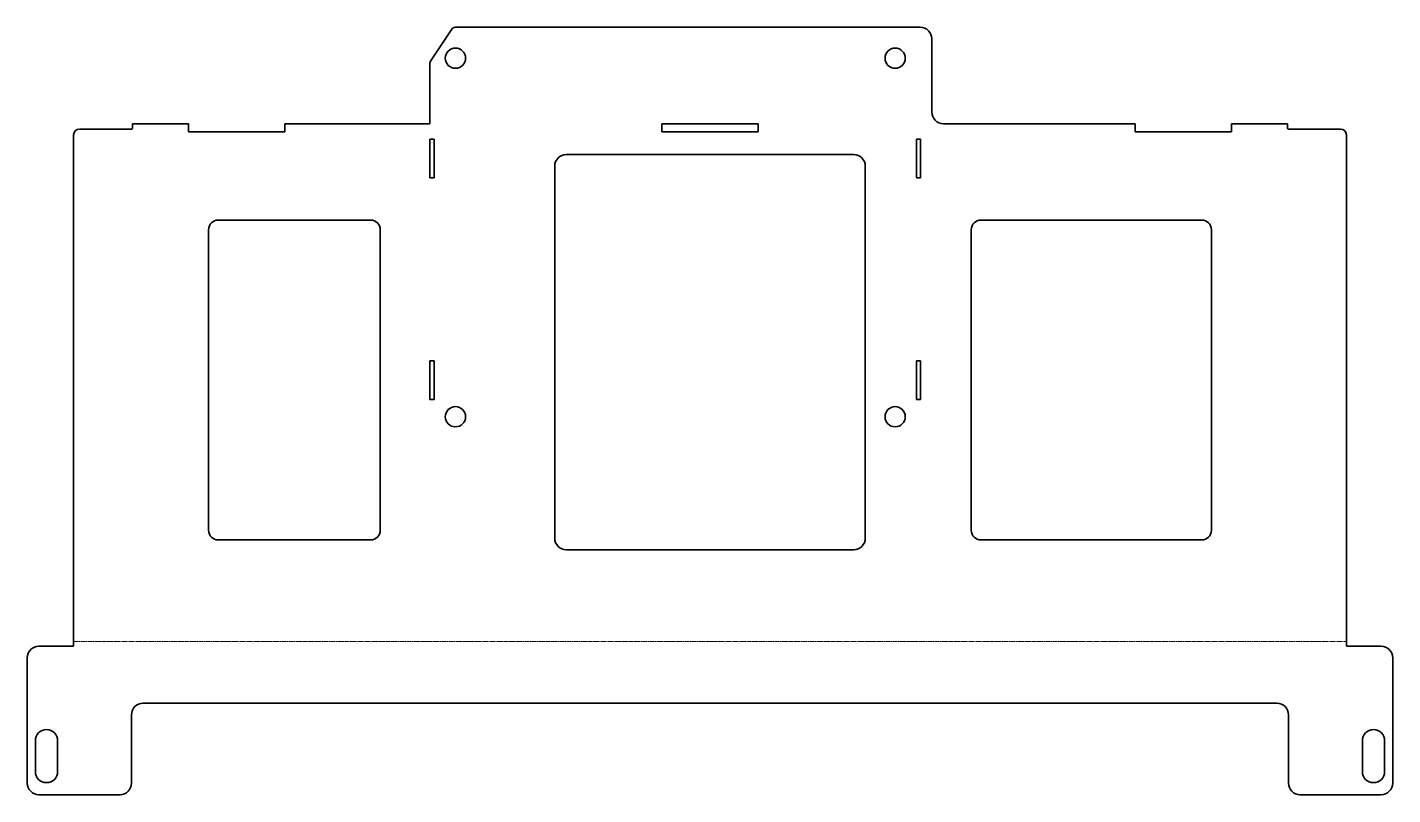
# Model space of a CAD drawing. Header units: inches. Extents: x 0 to 708, y 0 to 398.
import ezdxf

# ---------------------------------------------------------------- set-up
doc = ezdxf.new("R2010")
doc.units = ezdxf.units.IN
doc.header["$MEASUREMENT"] = 0
doc.linetypes.add('Chain', pattern=[13.68, 9.12, -1.14, 2.28, -1.14])
doc.layers.add('SIMUMAK Bend Centerline (ISO)', color=7, linetype='Chain', lineweight=9)
doc.layers.add('SIMUMAK Visible (ISO)', color=7, linetype='Continuous', lineweight=35)

# ---------------------------------------------------------------- blocks, each defined once
blk = doc.blocks.new('SIL-028-CSCD-01_Sheet_3_SIL-028-CSCD-01 (Desplegada)')
at = {"layer": 'SIMUMAK Bend Centerline (ISO)', "ltscale": 0.263158}
blk.add_line((-330, -119.5), (330, -119.5), dxfattribs=at)
at = {"layer": 'SIMUMAK Visible (ISO)'}
for p, q in [((109, 199.05), (-132.13, 199.05)), ((-133.79, 198.16), (-144.86, 181.56)), ((115, 155.05), (115, 193.05)), ((-145.2, 180.45), (-145.2, 149.05)), ((-270.5, 149.05), (-299.5, 149.05)), ((-299.5, 149.05), (-299.5, 146.75)), ((-270.5, 144.85), (-270.5, 149.05)), ((-220.5, 149.05), (-220.5, 144.85)), ((-145.2, 149.05), (-220.5, 149.05)), ((-25, 149.05), (25, 149.05)), ((-25, 144.85), (-25, 149.05)), ((25, 149.05), (25, 144.85)), ((220.5, 149.05), (121, 149.05)), ((220.5, 144.85), (220.5, 149.05)), ((270.5, 149.05), (270.5, 144.85)), ((299.5, 149.05), (270.5, 149.05)), ((299.5, 146.75), (299.5, 149.05)), ((-330, -122.03), (-330, 143.25)), ((-300, 146.25), (-327, 146.25)), ((-220.5, 144.85), (-270.5, 144.85)), ((25, 144.85), (-25, 144.85)), ((270.5, 144.85), (220.5, 144.85)), ((327, 146.25), (300, 146.25)), ((330, 143.25), (330, -122.03)), ((-145.2, 141.03), (-143, 141.03)), ((-145.2, 121.03), (-145.2, 141.03)), ((-143, 141.03), (-143, 121.03)), ((107, 141.03), (109.2, 141.03)), ((107, 121.03), (107, 141.03)), ((109.2, 141.03), (109.2, 121.03)), ((-74.5, 133.03), (74.5, 133.03)), ((-143, 121.03), (-145.2, 121.03)), ((-80.5, -65.97), (-80.5, 127.03)), ((80.5, 127.03), (80.5, -65.97)), ((109.2, 121.03), (107, 121.03)), ((-260, -61.9), (-260, 94.05)), ((-255, 99.05), (-176, 99.05)), ((-171, 94.05), (-171, -61.9)), ((135.5, -61.9), (135.5, 94.05)), ((140.5, 99.05), (255, 99.05)), ((260, 94.05), (260, -61.9)), ((-145.2, 26.03), (-143, 26.03)), ((-145.2, 6.03), (-145.2, 26.03)), ((-143, 26.03), (-143, 6.03)), ((107, 26.03), (109.2, 26.03)), ((107, 6.03), (107, 26.03)), ((109.2, 26.03), (109.2, 6.03)), ((-143, 6.03), (-145.2, 6.03)), ((109.2, 6.03), (107, 6.03)), ((-176, -66.9), (-255, -66.9)), ((255, -66.9), (140.5, -66.9)), ((74.5, -71.97), (-74.5, -71.97)), ((-330, -122.03), (-348, -122.03)), ((330, -122.03), (348, -122.03)), ((-354, -128.03), (-354, -193.05)), ((354, -128.03), (354, -193.05)), ((-294, -151.53), (294, -151.53)), ((-300, -193.05), (-300, -157.53)), ((300, -157.53), (300, -193.05)), ((-349.8, -187.05), (-349.8, -171.05)), ((-338.3, -171.05), (-338.3, -187.05)), ((338.3, -187.05), (338.3, -171.05)), ((349.8, -171.05), (349.8, -187.05)), ((-306, -199.05), (-348, -199.05)), ((348, -199.05), (306, -199.05))]:
    blk.add_line(p, q, dxfattribs=at)
for centre in [(-132, 183.03), (96, 183.03), (-132, -2.97), (96, -2.97)]:
    blk.add_circle(centre, 5.25, dxfattribs=at)
at = {"layer": 'SIMUMAK Visible (ISO)', "extrusion": (0, 0, -1)}
for centre, radius, start, end in [((132.13, 197.05), 2, 33.69007, 90), ((-109, 193.05), 6, 90, 180), ((143.2, 180.45), 2, 360, 33.69007), ((327, 143.25), 3, 0, 90), ((-327, 143.25), 3, 90, 180), ((348, -128.03), 6, 0, 90), ((-348, -128.03), 6, 90, 180), ((344.05, -171.05), 5.75, 360, 180), ((-344.05, -171.05), 5.75, 360, 180), ((344.05, -187.05), 5.75, 180, 360), ((-344.05, -187.05), 5.75, 180, 0), ((348, -193.05), 6, 270, 0), ((306, -193.05), 6, 180, 270), ((-306, -193.05), 6, 270, 0), ((-348, -193.05), 6, 180, 270)]:
    blk.add_arc(centre, radius, start, end, dxfattribs=at)
at = {"layer": 'SIMUMAK Visible (ISO)'}
for centre, radius, start, end in [((121, 155.05), 6, 180, 270), ((-300, 146.75), 0.5, 270, 0), ((300, 146.75), 0.5, 180, 270), ((-74.5, 127.03), 6, 90, 180), ((74.5, 127.03), 6, 0, 90), ((-255, 94.05), 5, 90, 180), ((-176, 94.05), 5, 0, 90), ((140.5, 94.05), 5, 90, 180), ((255, 94.05), 5, 360, 90), ((-255, -61.9), 5, 180, 270), ((-176, -61.9), 5, 270, 360), ((140.5, -61.9), 5, 180, 270), ((255, -61.9), 5, 270, 0), ((-74.5, -65.97), 6, 180, 270), ((74.5, -65.97), 6, 270, 360), ((-294, -157.53), 6, 90, 180), ((294, -157.53), 6, 0, 90)]:
    blk.add_arc(centre, radius, start, end, dxfattribs=at)

msp = doc.modelspace()

# ---------------------------------------------------------------- block references
msp.add_blockref('SIL-028-CSCD-01_Sheet_3_SIL-028-CSCD-01 (Desplegada)', (354, 199.05))

doc.saveas('drawing.dxf')
